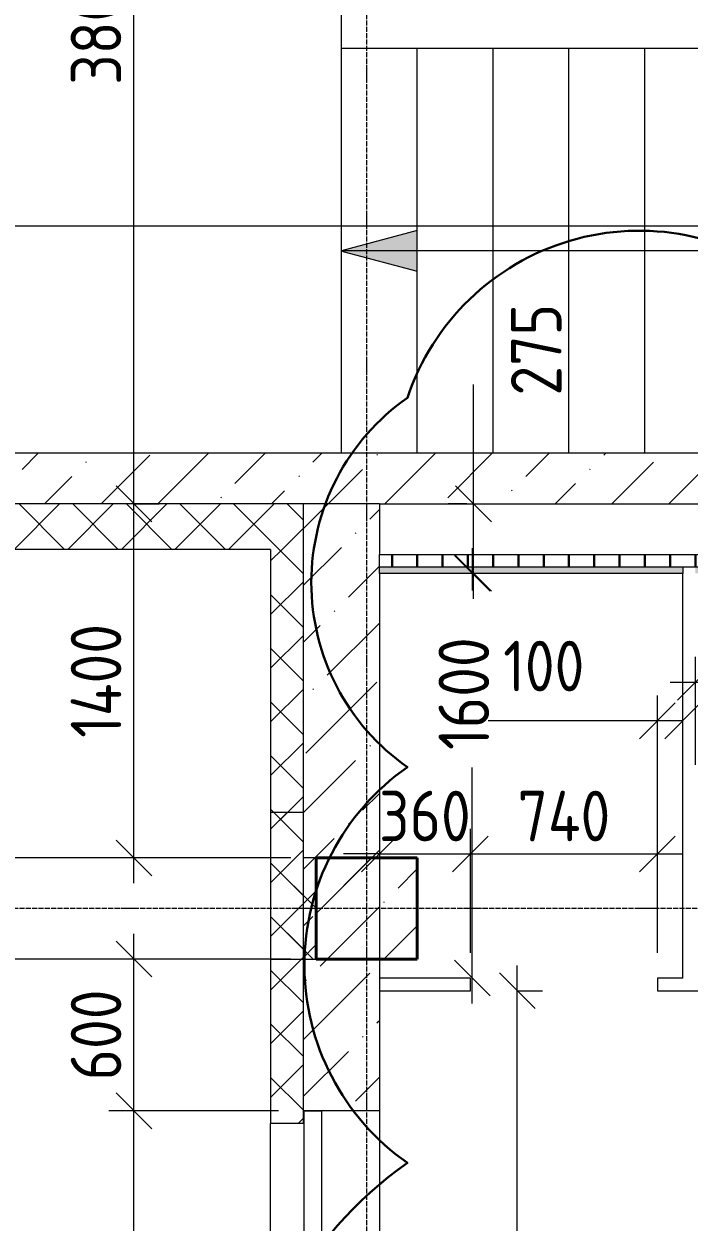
# Model space of a CAD drawing. Header units: millimetres. Extents: x -60946 to 138510, y -262288 to 24501.
# Drawn here: x -20946 to -18316, y -190463 to -185726 of the extents above; entities that cross this region are included whole.
import ezdxf

# ---------------------------------------------------------------- set-up
doc = ezdxf.new("R2010")
doc.units = ezdxf.units.MM
doc.linetypes.add('ADSK_Линия сетки', pattern=[25, 20, -2.5, 0, -2.5])
doc.layers.add('2)Тип-4', color=7, linetype='Continuous', lineweight=30, true_color=0x0080c0)
for name, color, linetype, lineweight in [('_ Окна', 7, 'Continuous', 18), ('Лестницы', 7, 'Continuous', 9), ('Несущие колонны', 7, 'Continuous', 18), ('Окна', 7, 'Continuous', 9), ('Оси', 7, 'Continuous', 9), ('Размеры', 7, 'Continuous', 9), ('Стены внутренние', 7, 'Continuous', 18), ('Стены наружные', 7, 'Continuous', 18), ('Стены штриховка', 7, 'Continuous', 9), ('Стрелки вверх', 7, 'Continuous', 18)]:
    doc.layers.add(name, color=color, linetype=linetype, lineweight=lineweight)
doc.styles.add('GOST Common_2', font='', dxfattribs={"width": 0.9, "height": 250})
doc.styles.add('GOST Common_3', font='', dxfattribs={"width": 0.9, "height": 200})
doc.styles.get('GOST Common_2').set_extended_font_data('GOST Common')
doc.styles.get('GOST Common_3').set_extended_font_data('GOST Common')
doc.dimstyles.new('ADSK_Основной_2_0', dxfattribs={"dimscale": 304.8, "dimtxt": 201.142999, "dimasz": 0.463911, "dimexe": 0.328084, "dimexo": 0.328084, "dimgap": 0.164042, "dimtad": 1, "dimdec": 3, "dimrnd": 0.001, "dimdsep": 46, "dimtxsty": 'GOST Common_3', "dimblk1": 'OBLIQUE', "dimblk2": 'OBLIQUE', "dimsah": 1, "dimcen": 0.09, "dimdle": 0.328084, "dimazin": 2, "dimtfac": 1, "dimtdec": 4, "dimtix": 1, "dimtmove": 0, "dimatfit": 3, "dimfxl": 1, "dimtvp": 1, "dimtolj": 1, "dimtzin": 0, "dimlwd": 20, "dimlwe": 20, "dimarcsym": 2})
doc.dimstyles.new('ADSK_Основной_2_0_1', dxfattribs={"dimscale": 304.8, "dimtxt": 201.142999, "dimasz": 0.463911, "dimexe": 0.328084, "dimexo": 0.328084, "dimgap": 0.164042, "dimtad": 1, "dimdec": 3, "dimrnd": 0.001, "dimdsep": 46, "dimtxsty": 'GOST Common_3', "dimblk1": 'OBLIQUE', "dimblk2": 'OBLIQUE', "dimsah": 1, "dimcen": 0.09, "dimdle": 0.328084, "dimazin": 2, "dimtfac": 1, "dimtdec": 4, "dimtix": 1, "dimtmove": 1, "dimatfit": 3, "dimfxl": 1, "dimtvp": 1, "dimtolj": 1, "dimtzin": 0, "dimlwd": 20, "dimlwe": 20, "dimarcsym": 2})
doc.dimstyles.new('ADSK_Основной_2_0_2', dxfattribs={"dimscale": 304.8, "dimtxt": 201.142999, "dimasz": 0.463911, "dimexe": 0.328084, "dimexo": 0.328084, "dimgap": 0.164042, "dimtad": 1, "dimdec": 3, "dimrnd": 0.001, "dimdsep": 46, "dimtxsty": 'GOST Common_3', "dimblk1": 'OBLIQUE', "dimblk2": 'OBLIQUE', "dimsah": 1, "dimcen": 0.09, "dimdle": 0.328084, "dimazin": 2, "dimtfac": 1, "dimtdec": 4, "dimtix": 1, "dimtmove": 0, "dimatfit": 3, "dimfxl": 1, "dimtvp": 1, "dimtolj": 1, "dimtzin": 0, "dimlwd": 20, "dimlwe": 20, "dimarcsym": 2})
doc.dimstyles.new('ADSK_Основной_2_0_3', dxfattribs={"dimscale": 304.8, "dimtxt": 201.142999, "dimasz": 0.463911, "dimexe": 0.328084, "dimexo": 0.328084, "dimgap": 0.164042, "dimtad": 1, "dimdec": 3, "dimrnd": 0.001, "dimdsep": 46, "dimtxsty": 'GOST Common_2', "dimblk1": 'OBLIQUE', "dimblk2": 'OBLIQUE', "dimsah": 1, "dimcen": 0.09, "dimdle": 0.328084, "dimazin": 2, "dimtfac": 1, "dimtdec": 4, "dimtix": 1, "dimtmove": 0, "dimatfit": 3, "dimfxl": 1, "dimtvp": 1, "dimtolj": 1, "dimtzin": 0, "dimlwd": 20, "dimlwe": 20, "dimarcsym": 2})
pattern_1 = [(45, (9.36, -198628.46), (84.1895, 308.696), [396.875, -79.375, 3.353, -76.022])]
pattern_2 = [(45, (9.36, -198628.46), (-106.066, 106.066), []), (135, (9.36, -198628.46), (-106.066, -106.066), [])]

# ---------------------------------------------------------------- blocks, each defined once
blk = doc.blocks.new('ADSK_КолоннаЖБ_Прямоугольная - 400x400 мм-1807142-Кладочный план 4-го этажа')
at = {"layer": 'Несущие колонны', "lineweight": 40}
for p, q in [((-200, 200), (200, 200)), ((-200, -200), (-200, 200)), ((200, 200), (200, -200)), ((200, -200), (-200, -200))]:
    blk.add_line(p, q, dxfattribs=at)
blk = doc.blocks.new('ОКНО L03 _2СТ_RS - ОК-5_1600х2000h-3556607-Кладочный план 4-го этажа')
at = {"layer": '_ Окна'}
for p, q in [((-838.1, -79), (761.9, -79)), ((-838.1, -149), (-838.1, -79)), ((-838.1, -79), (-803.1, -79)), ((-818.1, -79), (-38.1, -79)), ((-38.1, -79), (741.9, -79)), ((761.9, -79), (726.9, -79)), ((761.9, -149), (761.9, -79)), ((-838.1, -149), (761.9, -149)), ((-838.1, -149), (-833.1, -149)), ((-818.1, -149), (-38.1, -149)), ((-38.1, -149), (741.9, -149)), ((761.9, -149), (756.9, -149))]:
    blk.add_line(p, q, dxfattribs=at)
at = {"layer": 'Окна'}
blk.add_line((-888.1, 150), (811.9, 150), dxfattribs=at)
blk = doc.blocks.new('_Oblique')
at = {"color": 0, "linetype": 'ByBlock', "lineweight": -2}
blk.add_line((-0.5, -0.5), (0.5, 0.5), dxfattribs=at)
blk = doc.blocks.new('*D5730')
at = {"layer": 'Defpoints', "color": 0, "transparency": 16777216}
for p in [(-20511.3, -190023.5), (-19839.6, -190023.5), (-19839.6, -191623.5)]:
    blk.add_point(p, dxfattribs=at)
at = {"layer": 'Размеры', "color": 0, "lineweight": 20, "transparency": 16777216}
for p, q in [((-20511.3, -191723.5), (-20511.3, -189923.5)), ((-19939.6, -190023.5), (-20611.3, -190023.5)), ((-19939.6, -191623.5), (-20611.3, -191623.5))]:
    blk.add_line(p, q, dxfattribs=at)
at = {"layer": 'Размеры', "color": 0, "lineweight": 20, "transparency": 16777216, "xscale": 141.4, "yscale": 141.4, "zscale": 141.4}
for p, rotation in [((-20511.3, -190023.5), 90), ((-20511.3, -191623.5), 270)]:
    blk.add_blockref('_Oblique', p, dxfattribs=dict(at, rotation=rotation))
at = {"layer": 'Размеры', "color": 0, "lineweight": 9, "transparency": 16777216, "insert": (-20661.3, -190823.5), "char_height": 200, "width": 560.473, "attachment_point": 5, "rotation": 90, "style": 'GOST Common_3'}
blk.add_mtext('\\A1;1600', dxfattribs=at)
blk = doc.blocks.new('*D5731')
at = {"layer": 'Defpoints', "color": 0, "transparency": 16777216}
for p in [(-20511.3, -189423.5), (-19790.6, -189423.5), (-19839.6, -190023.5)]:
    blk.add_point(p, dxfattribs=at)
at = {"layer": 'Размеры', "color": 0, "lineweight": 20, "transparency": 16777216}
for p, q in [((-20511.3, -190123.5), (-20511.3, -189323.5)), ((-19890.6, -189423.5), (-20611.3, -189423.5)), ((-19939.6, -190023.5), (-20611.3, -190023.5))]:
    blk.add_line(p, q, dxfattribs=at)
at = {"layer": 'Размеры', "color": 0, "lineweight": 20, "transparency": 16777216, "xscale": 141.4, "yscale": 141.4, "zscale": 141.4}
for p, rotation in [((-20511.3, -189423.5), 90), ((-20511.3, -190023.5), 270)]:
    blk.add_blockref('_Oblique', p, dxfattribs=dict(at, rotation=rotation))
at = {"layer": 'Размеры', "color": 0, "lineweight": 9, "transparency": 16777216, "insert": (-20661.3, -189723.5), "char_height": 200, "width": 454.106, "attachment_point": 5, "rotation": 90, "style": 'GOST Common_3'}
blk.add_mtext('\\A1;600', dxfattribs=at)
blk = doc.blocks.new('*D5732')
at = {"layer": 'Defpoints', "color": 0, "transparency": 16777216}
for p in [(-21417.4, -189023.5), (-19790.6, -189023.5), (-19790.6, -189423.5)]:
    blk.add_point(p, dxfattribs=at)
at = {"layer": 'Размеры', "color": 0, "lineweight": 20, "transparency": 16777216}
for p, q in [((-21417.4, -189023.5), (-21417.4, -188710.5)), ((-19890.6, -189023.5), (-21517.4, -189023.5)), ((-21417.4, -189523.5), (-21417.4, -189023.5)), ((-19890.6, -189423.5), (-21517.4, -189423.5))]:
    blk.add_line(p, q, dxfattribs=at)
at = {"layer": 'Размеры', "color": 0, "lineweight": 20, "transparency": 16777216, "xscale": 141.4, "yscale": 141.4, "zscale": 141.4}
for p, rotation in [((-21417.4, -189023.5), 90), ((-21417.4, -189423.5), 270)]:
    blk.add_blockref('_Oblique', p, dxfattribs=dict(at, rotation=rotation))
at = {"layer": 'Размеры', "color": 0, "lineweight": 9, "transparency": 16777216, "insert": (-21269.3, -188764.4), "char_height": 200, "width": 474.561, "attachment_point": 1, "rotation": 90, "line_spacing_factor": 1.022761, "style": 'GOST Common_3'}
blk.add_mtext('\\A1;400', dxfattribs=at)
blk = doc.blocks.new('*D5733')
at = {"layer": 'Defpoints', "color": 0, "transparency": 16777216}
for p in [(-20611.3, -187623.5), (-20511.3, -187623.5), (-19790.6, -189023.5)]:
    blk.add_point(p, dxfattribs=at)
at = {"layer": 'Размеры', "color": 0, "lineweight": 20, "transparency": 16777216}
for p, q in [((-20511.3, -189123.5), (-20511.3, -187523.5)), ((-20511.3, -187623.5), (-20411.3, -187623.5)), ((-19890.6, -189023.5), (-20611.3, -189023.5))]:
    blk.add_line(p, q, dxfattribs=at)
at = {"layer": 'Размеры', "color": 0, "lineweight": 20, "transparency": 16777216, "xscale": 141.4, "yscale": 141.4, "zscale": 141.4}
for p, rotation in [((-20511.3, -187623.5), 90), ((-20511.3, -189023.5), 270)]:
    blk.add_blockref('_Oblique', p, dxfattribs=dict(at, rotation=rotation))
at = {"layer": 'Размеры', "color": 0, "lineweight": 9, "transparency": 16777216, "insert": (-20661.3, -188323.5), "char_height": 200, "width": 580.928, "attachment_point": 5, "rotation": 90, "style": 'GOST Common_3'}
blk.add_mtext('\\A1;1400', dxfattribs=at)
blk = doc.blocks.new('*D5734')
at = {"layer": 'Defpoints', "color": 0, "transparency": 16777216}
for p in [(-20611.3, -183823.5), (-20511.3, -183823.5), (-20611.3, -187623.5)]:
    blk.add_point(p, dxfattribs=at)
at = {"layer": 'Размеры', "color": 0, "lineweight": 20, "transparency": 16777216}
for p, q in [((-20511.3, -187723.5), (-20511.3, -183723.5)), ((-20511.3, -183823.5), (-20411.3, -183823.5)), ((-20511.3, -187623.5), (-20411.3, -187623.5))]:
    blk.add_line(p, q, dxfattribs=at)
at = {"layer": 'Размеры', "color": 0, "lineweight": 20, "transparency": 16777216, "xscale": 141.4, "yscale": 141.4, "zscale": 141.4}
for p, rotation in [((-20511.3, -183823.5), 90), ((-20511.3, -187623.5), 270)]:
    blk.add_blockref('_Oblique', p, dxfattribs=dict(at, rotation=rotation))
at = {"layer": 'Размеры', "color": 0, "lineweight": 9, "transparency": 16777216, "insert": (-20661.3, -185723.5), "char_height": 200, "width": 605.475, "attachment_point": 5, "rotation": 90, "style": 'GOST Common_3'}
blk.add_mtext('\\A1;3800', dxfattribs=at)
blk = doc.blocks.new('*D6371')
at = {"layer": 'Defpoints', "color": 0, "transparency": 16777216}
for p in [(-19540.6, -188907.8), (-19180.6, -189007.8), (-19180.6, -189498.5)]:
    blk.add_point(p, dxfattribs=at)
at = {"layer": 'Размеры', "color": 0, "lineweight": 20, "transparency": 16777216}
for p, q in [((-19180.6, -189398.5), (-19180.6, -188907.8)), ((-19540.6, -189007.8), (-19682, -189007.8)), ((-19540.6, -189007.8), (-19540.6, -189107.8)), ((-19540.6, -189007.8), (-19180.6, -189007.8)), ((-19180.6, -189007.8), (-19039.2, -189007.8))]:
    blk.add_line(p, q, dxfattribs=at)
at = {"layer": 'Размеры', "color": 0, "lineweight": 20, "transparency": 16777216, "xscale": 141.4, "yscale": 141.4, "zscale": 141.4}
blk.add_blockref('_Oblique', (-19540.6, -189007.8), dxfattribs=at)
at = {"layer": 'Размеры', "color": 0, "lineweight": 20, "transparency": 16777216, "xscale": 141.4, "yscale": 141.4, "zscale": 141.4, "rotation": 180}
blk.add_blockref('_Oblique', (-19180.6, -189007.8), dxfattribs=at)
at = {"layer": 'Размеры', "color": 0, "lineweight": 9, "transparency": 16777216, "insert": (-19360.6, -188857.8), "char_height": 200, "width": 454.106, "attachment_point": 5, "style": 'GOST Common_3'}
blk.add_mtext('\\A1;360', dxfattribs=at)
blk = doc.blocks.new('*D6372')
at = {"layer": 'Defpoints', "color": 0, "transparency": 16777216}
for p in [(-18440.6, -189007.8), (-19180.6, -189498.5), (-18440.6, -189498.5)]:
    blk.add_point(p, dxfattribs=at)
at = {"layer": 'Размеры', "color": 0, "lineweight": 20, "transparency": 16777216}
for p, q in [((-19180.6, -189398.5), (-19180.6, -188907.8)), ((-18440.6, -189398.5), (-18440.6, -188907.8)), ((-19280.6, -189007.8), (-18340.6, -189007.8))]:
    blk.add_line(p, q, dxfattribs=at)
at = {"layer": 'Размеры', "color": 0, "lineweight": 20, "transparency": 16777216, "xscale": 141.4, "yscale": 141.4, "zscale": 141.4, "rotation": 180}
blk.add_blockref('_Oblique', (-19180.6, -189007.8), dxfattribs=at)
at = {"layer": 'Размеры', "color": 0, "lineweight": 20, "transparency": 16777216, "xscale": 141.4, "yscale": 141.4, "zscale": 141.4}
blk.add_blockref('_Oblique', (-18440.6, -189007.8), dxfattribs=at)
at = {"layer": 'Размеры', "color": 0, "lineweight": 9, "transparency": 16777216, "insert": (-18810.6, -188857.8), "char_height": 200, "width": 474.561, "attachment_point": 5, "style": 'GOST Common_3'}
blk.add_mtext('\\A1;740', dxfattribs=at)
blk = doc.blocks.new('*D6373')
at = {"layer": 'Defpoints', "color": 0, "transparency": 16777216}
for p in [(-18340.6, -188481.4), (-18340.6, -188907.8), (-18440.6, -189498.5)]:
    blk.add_point(p, dxfattribs=at)
at = {"layer": 'Размеры', "color": 0, "lineweight": 20, "transparency": 16777216}
for p, q in [((-18440.6, -189398.5), (-18440.6, -188381.4)), ((-18340.6, -188807.8), (-18340.6, -188381.4)), ((-18440.6, -188481.4), (-19110.6, -188481.4)), ((-18340.6, -188481.4), (-18540.6, -188481.4))]:
    blk.add_line(p, q, dxfattribs=at)
at = {"layer": 'Размеры', "color": 0, "lineweight": 20, "transparency": 16777216, "xscale": 141.4, "yscale": 141.4, "zscale": 141.4, "rotation": 180}
blk.add_blockref('_Oblique', (-18440.6, -188481.4), dxfattribs=at)
at = {"layer": 'Размеры', "color": 0, "lineweight": 20, "transparency": 16777216, "xscale": 141.4, "yscale": 141.4, "zscale": 141.4}
blk.add_blockref('_Oblique', (-18340.6, -188481.4), dxfattribs=at)
at = {"layer": 'Размеры', "color": 0, "lineweight": 9, "transparency": 16777216, "insert": (-19050.9, -188164.8), "char_height": 200, "width": 409.104, "attachment_point": 1, "line_spacing_factor": 1.022761, "style": 'GOST Common_3'}
blk.add_mtext('\\A1;100', dxfattribs=at)
blk = doc.blocks.new('*D6374')
at = {"layer": 'Defpoints', "color": 0, "transparency": 16777216}
for p in [(-18030.6, -188328.9), (-18290.6, -188755.3), (-18030.6, -189498.5)]:
    blk.add_point(p, dxfattribs=at)
at = {"layer": 'Размеры', "color": 0, "lineweight": 20, "transparency": 16777216}
for p, q in [((-18290.6, -188655.3), (-18290.6, -188228.9)), ((-18030.6, -189398.5), (-18030.6, -188228.9)), ((-18390.6, -188328.9), (-18030.6, -188328.9)), ((-18030.6, -188328.9), (-17326.4, -188328.9))]:
    blk.add_line(p, q, dxfattribs=at)
at = {"layer": 'Размеры', "color": 0, "lineweight": 20, "transparency": 16777216, "xscale": 141.4, "yscale": 141.4, "zscale": 141.4, "rotation": 180}
blk.add_blockref('_Oblique', (-18290.6, -188328.9), dxfattribs=at)
at = {"layer": 'Размеры', "color": 0, "lineweight": 20, "transparency": 16777216, "xscale": 141.4, "yscale": 141.4, "zscale": 141.4}
blk.add_blockref('_Oblique', (-18030.6, -188328.9), dxfattribs=at)
at = {"layer": 'Размеры', "color": 0, "lineweight": 9, "transparency": 16777216, "insert": (-17834.9, -188012.2), "char_height": 200, "width": 454.106, "attachment_point": 1, "line_spacing_factor": 1.022761, "style": 'GOST Common_3'}
blk.add_mtext('\\A1;260', dxfattribs=at)
blk = doc.blocks.new('*D6377')
at = {"layer": 'Defpoints', "color": 0, "transparency": 16777216}
for p in [(-19173.2, -187898.5), (-19095.1, -187898.5), (-19095.1, -189498.5)]:
    blk.add_point(p, dxfattribs=at)
at = {"layer": 'Размеры', "color": 0, "lineweight": 20, "transparency": 16777216}
for p, q in [((-19173.2, -187798.5), (-19173.2, -187966.5)), ((-19195.1, -187898.5), (-19273.2, -187898.5)), ((-19173.2, -189598.5), (-19173.2, -188666.5)), ((-19195.1, -189498.5), (-19273.2, -189498.5))]:
    blk.add_line(p, q, dxfattribs=at)
at = {"layer": 'Размеры', "color": 0, "lineweight": 20, "transparency": 16777216, "xscale": 141.4, "yscale": 141.4, "zscale": 141.4}
for p, rotation in [((-19173.2, -187898.5), 90), ((-19173.2, -189498.5), 270)]:
    blk.add_blockref('_Oblique', p, dxfattribs=dict(at, rotation=rotation))
at = {"layer": 'Размеры', "color": 0, "lineweight": 9, "transparency": 16777216, "insert": (-19306.5, -188596.8), "char_height": 200, "width": 560.473, "attachment_point": 1, "rotation": 90, "line_spacing_factor": 1.022761, "style": 'GOST Common_3'}
blk.add_mtext('\\A1;1600', dxfattribs=at)
blk = doc.blocks.new('*D6378')
at = {"layer": 'Defpoints', "color": 0, "transparency": 16777216}
for p in [(-19168.2, -187623.5), (-19095.1, -187623.5), (-19095.1, -187898.5)]:
    blk.add_point(p, dxfattribs=at)
at = {"layer": 'Размеры', "color": 0, "lineweight": 20, "transparency": 16777216}
for p, q in [((-19168.2, -187623.5), (-19168.2, -187151.4)), ((-19195.1, -187623.5), (-19268.2, -187623.5)), ((-19168.2, -187998.5), (-19168.2, -187623.5)), ((-19195.1, -187898.5), (-19268.2, -187898.5))]:
    blk.add_line(p, q, dxfattribs=at)
at = {"layer": 'Размеры', "color": 0, "lineweight": 20, "transparency": 16777216, "xscale": 141.4, "yscale": 141.4, "zscale": 141.4}
for p, rotation in [((-19168.2, -187623.5), 90), ((-19168.2, -187898.5), 270)]:
    blk.add_blockref('_Oblique', p, dxfattribs=dict(at, rotation=rotation))
at = {"layer": 'Размеры', "color": 0, "lineweight": 9, "transparency": 16777216, "insert": (-19020.1, -187195.2), "char_height": 200, "width": 454.106, "attachment_point": 1, "rotation": 90, "line_spacing_factor": 1.022761, "style": 'GOST Common_3'}
blk.add_mtext('\\A1;275', dxfattribs=at)
blk = doc.blocks.new('*D6379')
at = {"layer": 'Defpoints', "color": 0, "transparency": 16777216}
for p in [(-19095.1, -189548.5), (-18995.2, -189548.5), (-19095.1, -192473.5)]:
    blk.add_point(p, dxfattribs=at)
at = {"layer": 'Размеры', "color": 0, "lineweight": 20, "transparency": 16777216}
for p, q in [((-18995.2, -192573.5), (-18995.2, -189448.5)), ((-18995.1, -189548.5), (-18895.2, -189548.5)), ((-18995.1, -192473.5), (-18895.2, -192473.5))]:
    blk.add_line(p, q, dxfattribs=at)
at = {"layer": 'Размеры', "color": 0, "lineweight": 20, "transparency": 16777216, "xscale": 141.4, "yscale": 141.4, "zscale": 141.4}
for p, rotation in [((-18995.2, -189548.5), 90), ((-18995.2, -192473.5), 270)]:
    blk.add_blockref('_Oblique', p, dxfattribs=dict(at, rotation=rotation))
at = {"layer": 'Размеры', "color": 0, "lineweight": 9, "transparency": 16777216, "insert": (-19145.2, -191011), "char_height": 200, "width": 605.475, "attachment_point": 5, "rotation": 90, "style": 'GOST Common_3'}
blk.add_mtext('\\A1;2925', dxfattribs=at)
blk = doc.blocks.new('*D6397')
at = {"layer": 'Defpoints', "color": 0, "transparency": 16777216}
for p in [(-21290.6, -186423.6), (-13515.6, -186523.6), (-13515.6, -186998.5)]:
    blk.add_point(p, dxfattribs=at)
at = {"layer": 'Размеры', "color": 0, "lineweight": 20, "transparency": 16777216}
for p, q in [((-13515.6, -186898.5), (-13515.6, -186423.6)), ((-21390.6, -186523.6), (-13415.6, -186523.6)), ((-21290.6, -186523.6), (-21290.6, -186623.6))]:
    blk.add_line(p, q, dxfattribs=at)
at = {"layer": 'Размеры', "color": 0, "lineweight": 20, "transparency": 16777216, "xscale": 141.4, "yscale": 141.4, "zscale": 141.4, "rotation": 180}
blk.add_blockref('_Oblique', (-21290.6, -186523.6), dxfattribs=at)
at = {"layer": 'Размеры', "color": 0, "lineweight": 20, "transparency": 16777216, "xscale": 141.4, "yscale": 141.4, "zscale": 141.4}
blk.add_blockref('_Oblique', (-13515.6, -186523.6), dxfattribs=at)
at = {"layer": 'Размеры', "color": 0, "lineweight": 9, "transparency": 16777216, "insert": (-17403.1, -186348.6), "char_height": 250, "width": 605.475, "attachment_point": 5, "style": 'GOST Common_2'}
blk.add_mtext('\\A1;7775', dxfattribs=at)

msp = doc.modelspace()

# ---------------------------------------------------------------- hatches: boundary and pattern name
at = {"layer": '2)Тип-4', "true_color": 0x0080c0, "transparency": 33554687}
h = msp.add_hatch(dxfattribs=at)
h.set_pattern_fill('FP_6', color=142, style=0, pattern_type=2)
h.set_pattern_definition([(90, (9.36, -198628.46), (-100, 6e-15), [])])
h.paths.add_polyline_path([(-18155.8748, -187873.4914), (-17090.6385, -187873.4914), (-17090.6385, -187823.4914), (-19540.6385, -187823.4914), (-19540.6385, -187873.4914), (-18290.6385, -187873.4914)])
h = msp.add_hatch(color=142, dxfattribs=at)
h.paths.add_polyline_path([(-18155.8748, -187898.4914), (-17090.6385, -187898.4914), (-17090.6385, -187873.4914), (-18290.6385, -187873.4914), (-18290.6385, -187898.4914)])
h.paths.add_polyline_path([(-18340.6385, -187898.4914), (-18340.6385, -187873.4914), (-19540.6385, -187873.4914), (-19540.6385, -187898.4914)])
at = {"layer": 'Несущие колонны', "lineweight": 9}
h = msp.add_hatch(dxfattribs=at)
h.set_pattern_fill('FP_1', color=256, style=0, pattern_type=2)
h.set_pattern_definition([(45, (9.36, -198628.46), (-224.5064, 224.5064), []), (45, (233.87, -198628.46), (-224.5064, 224.5064), [396.875, -79.375, 3.353, -76.022])])
h.paths.add_polyline_path([(-19790.6385, -189423.4914), (-19390.6385, -189423.4914), (-19390.6385, -189023.4914), (-19790.6385, -189023.4914)])
at = {"layer": 'Стены внутренние', "lineweight": 9}
h = msp.add_hatch(dxfattribs=at)
h.set_pattern_fill('FP_2', color=256, style=0, pattern_type=2)
h.set_pattern_definition(pattern_1)
h.paths.add_polyline_path([(-19790.6385, -205423.4914), (-19540.6385, -205423.4914), (-19540.6385, -202023.4914), (-19839.6385, -202023.4914), (-19840.6385, -205423.4914), (-19805.9578, -205423.4914)])
h.paths.add_polyline_path([(-19839.6385, -200473.4914), (-19839.6385, -200423.4914), (-19540.6385, -200423.4914), (-19540.6385, -198223.4914), (-19839.6385, -198223.4914), (-19840.6385, -200473.4914)])
h.paths.add_polyline_path([(-19840.6385, -196673.4914), (-19839.6385, -196673.4914), (-19839.6385, -196623.4914), (-19540.6385, -196623.4914), (-19540.6385, -194423.4914), (-19839.6385, -194423.4914), (-19840.6385, -195092.7203)])
h.paths.add_polyline_path([(-19840.6385, -192873.4914), (-19839.6385, -192873.4914), (-19839.6385, -192823.4914), (-19540.6385, -192823.4914), (-19540.6385, -191623.4914), (-19839.6385, -191623.4914), (-19840.6385, -191573.4914)])
h.paths.add_polyline_path([(-19839.6385, -190073.4914), (-19839.6385, -190023.4914), (-19540.6385, -190023.4914), (-19540.6385, -187623.4914), (-19840.6385, -187623.4914), (-19840.6385, -190073.4914)])
at = {"layer": 'Стены наружные', "lineweight": 9}
h = msp.add_hatch(dxfattribs=at)
h.set_pattern_fill('FP_2', color=256, style=0, pattern_type=2)
h.set_pattern_definition(pattern_1)
h.paths.add_polyline_path([(-21290.6385, -187623.4914), (-13090.6385, -187623.4914), (-13090.6385, -187423.4914), (-21290.6385, -187423.4914)])
h = msp.add_hatch(dxfattribs=at)
h.set_pattern_fill('FP_4', color=256, style=0, pattern_type=2)
h.set_pattern_definition(pattern_2)
h.paths.add_polyline_path([(-19840.6385, -187803.4914), (-19840.6385, -187623.4914), (-21670.6385, -187623.4914), (-21670.6385, -187803.4914), (-19970.6385, -187803.4914)])
h = msp.add_hatch(dxfattribs=at)
h.set_pattern_fill('FP_4', color=256, style=0, pattern_type=2)
h.set_pattern_definition(pattern_2)
h.paths.add_polyline_path([(-19840.6385, -205423.4914), (-19840.6385, -201973.4914), (-19970.6385, -201973.4914), (-19970.6385, -205423.4914)])
h.paths.add_polyline_path([(-19840.6385, -200473.4914), (-19840.6385, -198173.4914), (-19970.6385, -198173.4914), (-19970.6385, -200473.4914)])
h.paths.add_polyline_path([(-19970.6385, -196673.4914), (-19840.6385, -196673.4914), (-19840.6385, -194373.4914), (-19970.6385, -194373.4914), (-19970.6385, -195092.7203)])
h.paths.add_polyline_path([(-19970.6385, -192873.4914), (-19840.6385, -192873.4914), (-19840.6385, -191573.4914), (-19970.6385, -191573.4914)])
h.paths.add_polyline_path([(-19840.6385, -190073.4914), (-19840.6385, -187803.4914), (-19970.6385, -187803.4914), (-19970.6385, -190073.4914)])
h = msp.add_hatch(dxfattribs=at)
h.set_pattern_fill('FP_4', color=256, style=0, pattern_type=2)
h.set_pattern_definition(pattern_2)
h.paths.add_polyline_path([(-19840.6385, -189023.4914), (-19840.6385, -188843.4914), (-19970.6385, -188843.4914), (-19970.6385, -189023.4914)])
h = msp.add_hatch(dxfattribs=at)
h.set_pattern_fill('FP_4', color=256, style=0, pattern_type=2)
h.set_pattern_definition(pattern_2)
h.paths.add_polyline_path([(-19805.9578, -189423.4914), (-19790.6385, -189423.4914), (-19790.6385, -189023.4914), (-19970.6385, -189023.4914), (-19970.6385, -189423.4914)])
at = {"layer": 'Стрелки вверх'}
msp.add_hatch(color=256, dxfattribs=at).paths.add_polyline_path([(-19390.6385, -186703.8762), (-19390.6385, -186543.1067), (-19690.6385, -186623.4914), (-19679.9717, -186626.3496)])

# ---------------------------------------------------------------- linework, layer by layer
at = {"layer": '2)Тип-4', "color": 5}
msp.add_lwpolyline([(-19429.6347, -192764.5767, -0.52056705), (-19429.6347, -190229.4906, -0.52056705), (-19429.6347, -188664.4055, -0.52056705), (-19429.6347, -187203.9215, -0.52056705), (-17910.0608, -186753.5778, -0.52056705), (-15238.6374, -186753.5778, -0.52056705), (-12864.0527, -186753.5778, -0.52056705), (-12770.6622, -188161.3863, -0.52056705), (-12770.6622, -189987.0223, -0.52056705), (-12770.6622, -192694.4436, -0.52056705), (-14836.4927, -192764.5767, -0.52056705), (-17342.4494, -192764.5767, -0.52056705)], format="xyb", close=True, dxfattribs=at)
at = {"layer": 'Лестницы'}
for p, q in [((-19690.6385, -185823.4914), (-19690.6385, -185623.4914)), ((-19690.6385, -187423.4914), (-19690.6385, -185823.4914)), ((-19390.6385, -185823.4914), (-19690.6385, -185823.4914)), ((-19690.6385, -187423.4914), (-19690.6385, -185823.4914)), ((-19090.6385, -185823.4914), (-19390.6385, -185823.4914)), ((-19390.6385, -187423.4914), (-19390.6385, -185823.4914)), ((-19390.6385, -187423.4914), (-19390.6385, -185823.4914)), ((-18790.6385, -185823.4914), (-19090.6385, -185823.4914)), ((-19090.6385, -187423.4914), (-19090.6385, -185823.4914)), ((-19090.6385, -187423.4914), (-19090.6385, -185823.4914)), ((-18490.6385, -185823.4914), (-18790.6385, -185823.4914)), ((-18790.6385, -187423.4914), (-18790.6385, -185823.4914)), ((-18790.6385, -187423.4914), (-18790.6385, -185823.4914)), ((-18190.6385, -185823.4914), (-18490.6385, -185823.4914)), ((-18490.6385, -187423.4914), (-18490.6385, -185823.4914)), ((-18490.6385, -187423.4914), (-18490.6385, -185823.4914))]:
    msp.add_line(p, q, dxfattribs=at)
at = {"layer": 'Несущие колонны', "lineweight": 9}
for p, q in [((-19390.6385, -189023.4914), (-19790.6385, -189023.4914)), ((-19790.6385, -189023.4914), (-19790.6385, -189423.4914)), ((-19390.6385, -189423.4914), (-19390.6385, -189023.4914)), ((-19790.6385, -189423.4914), (-19390.6385, -189423.4914))]:
    msp.add_line(p, q, dxfattribs=at)
at = {"layer": 'Оси', "linetype": 'ADSK_Линия сетки', "lineweight": 5}
for p, q in [((-19590.6385, -209602.3427), (-19590.6385, -174127.5463)), ((62563.3938, -189223.4914), (-25230.7352, -189223.4914))]:
    msp.add_line(p, q, dxfattribs=at)
at = {"layer": 'Стены внутренние', "lineweight": 5}
for p, q in [((-19540.6385, -187623.4914), (-19540.6385, -187823.4914)), ((-19540.6385, -187823.4914), (-17090.6385, -187823.4914)), ((-19540.6385, -187898.4914), (-19540.6385, -189498.4914)), ((-18340.6385, -187898.4914), (-19540.6385, -187898.4914)), ((-18340.6385, -189498.4914), (-18340.6385, -187898.4914)), ((-19180.6385, -189498.4914), (-19540.6385, -189498.4914)), ((-19180.6385, -189548.4914), (-19180.6385, -189498.4914)), ((-18340.6385, -189498.4914), (-18440.6385, -189498.4914)), ((-18440.6385, -189498.4914), (-18440.6385, -189548.4914)), ((-19540.6385, -189548.4914), (-19540.6385, -190023.4914)), ((-19540.6385, -189548.4914), (-19180.6385, -189548.4914)), ((-18440.6385, -189548.4914), (-18030.6385, -189548.4914)), ((-19839.6385, -190073.4914), (-19839.6385, -190023.4914)), ((-19540.6385, -190023.4914), (-19839.6385, -190023.4914)), ((-19540.6385, -190023.4914), (-19540.6385, -191623.4914)), ((-19840.6385, -190073.4914), (-19839.6385, -190073.4914))]:
    msp.add_line(p, q, dxfattribs=at)
at = {"layer": 'Стены наружные', "lineweight": 9}
for p, q in [((-13515.6385, -187423.4914), (-21290.6385, -187423.4914)), ((-19540.6385, -187623.4914), (-17090.6385, -187623.4914)), ((-19970.6385, -187803.4914), (-21670.6385, -187803.4914)), ((-19970.6385, -187803.4914), (-19970.6385, -190073.4914)), ((-19970.6385, -188843.4914), (-19970.6385, -189423.4914)), ((-19840.6385, -188843.4914), (-19970.6385, -188843.4914)), ((-19790.6385, -189023.4914), (-19840.6385, -189023.4914)), ((-19790.6385, -189423.4914), (-19790.6385, -189023.4914)), ((-19970.6385, -189423.4914), (-19790.6385, -189423.4914)), ((-19970.6385, -191573.4914), (-19970.6385, -190073.4914)), ((-19840.6385, -190073.4914), (-19970.6385, -190073.4914))]:
    msp.add_line(p, q, dxfattribs=at)
at = {"layer": 'Стены штриховка', "lineweight": 9}
for p, q in [((-19540.6385, -187623.4914), (-21290.6385, -187623.4914)), ((-19840.6385, -190073.4914), (-19840.6385, -187623.4914)), ((-19540.6385, -187898.4914), (-19540.6385, -187823.4914)), ((-17090.6385, -187873.4914), (-19540.6385, -187873.4914)), ((-18340.6385, -187873.4914), (-18340.6385, -187898.4914)), ((-19540.6385, -189498.4914), (-19540.6385, -189548.4914))]:
    msp.add_line(p, q, dxfattribs=at)
at = {"layer": 'Стрелки вверх'}
for p, q in [((-19390.6385, -186543.1067), (-19690.6385, -186623.4914)), ((-19390.6385, -186703.8762), (-19390.6385, -186543.1067)), ((-19390.6385, -186623.4914), (-19690.6385, -186623.4914)), ((-19690.6385, -186623.4914), (-19679.9717, -186626.3496)), ((-19679.9717, -186626.3496), (-19390.6385, -186703.8762)), ((-19090.6385, -186623.4914), (-19390.6385, -186623.4914)), ((-18790.6385, -186623.4914), (-19090.6385, -186623.4914)), ((-18490.6385, -186623.4914), (-18790.6385, -186623.4914)), ((-18190.6385, -186623.4914), (-18490.6385, -186623.4914))]:
    msp.add_line(p, q, dxfattribs=at)

# ---------------------------------------------------------------- block references
at = {"layer": 'Несущие колонны', "lineweight": 40, "rotation": 89.9999999999999}
msp.add_blockref('ADSK_КолоннаЖБ_Прямоугольная - 400x400 мм-1807142-Кладочный план 4-го этажа', (-19590.6385, -189223.4914), dxfattribs=at)
at = {"layer": 'Окна', "lineweight": 9, "rotation": 269.9999999999997}
msp.add_blockref('ОКНО L03 _2СТ_RS - ОК-5_1600х2000h-3556607-Кладочный план 4-го этажа', (-19690.6385, -190861.5914), dxfattribs=at)

# ---------------------------------------------------------------- dimensions: what is measured, and where the dimension line sits
at = {"layer": 'Размеры', "lineweight": 9}
for base, p1, p2, dimstyle, override, picture, middle in [((-20511.2838, -183823.4914), (-20611.2687, -187623.4914), (-20611.2687, -183823.4914), 'ADSK_Основной_2_0_1', {"dimpost": '<>', "dimfxl": 3800}, '*D5734', (-20661.2838, -185723.4914)), ((-20511.2838, -187623.4914), (-19790.6385, -189023.4914), (-20611.2687, -187623.4914), 'ADSK_Основной_2_0_1', {"dimpost": '<>', "dimfxl": 1622.785869}, '*D5733', (-20661.2838, -188323.4914)), ((-20511.2838, -189423.4914), (-19839.6385, -190023.4914), (-19790.6385, -189423.4914), 'ADSK_Основной_2_0_1', {"dimpost": '<>', "dimfxl": 601.997508}, '*D5731', (-20661.2838, -189723.4914)), ((-18995.1548, -189548.4914), (-19095.1397, -192473.4914), (-19095.1397, -189548.4914), 'ADSK_Основной_2_0_2', {"dimpost": '<>', "dimfxl": 2925}, '*D6379', (-19145.1548, -191010.9914)), ((-20511.2838, -190023.4914), (-19839.6385, -191623.4914), (-19839.6385, -190023.4914), 'ADSK_Основной_2_0_1', {"dimpost": '<>', "dimfxl": 1600}, '*D5730', (-20661.2838, -190823.4914))]:
    dim = msp.add_linear_dim(base=base, p1=p1, p2=p2, angle=90, dimstyle=dimstyle, override=override, dxfattribs=at)
    dim.commit()
    dim.dimension.update_dxf_attribs({"geometry": picture, "text_midpoint": middle})
for base, p1, p2, dimstyle, override, picture, middle in [((-13515.6385, -186523.5965), (-21290.6385, -186423.6116), (-13515.6385, -186998.4914), 'ADSK_Основной_2_0_3', {"dimpost": '<>', "dimfxl": 7796.224201}, '*D6397', (-17403.1385, -186348.5965)), ((-19180.6385, -189007.7825), (-19540.6385, -188907.7976), (-19180.6385, -189498.4914), 'ADSK_Основной_2_0_2', {"dimpost": '<>', "dimfxl": 691.750774}, '*D6371', (-19360.6385, -188857.7825)), ((-18440.6385, -189007.7825), (-19180.6385, -189498.4914), (-18440.6385, -189498.4914), 'ADSK_Основной_2_0_2', {"dimpost": '<>', "dimfxl": 740}, '*D6372', (-18810.6385, -188857.7825))]:
    dim = msp.add_linear_dim(base=base, p1=p1, p2=p2, dimstyle=dimstyle, override=override, dxfattribs=at)
    dim.commit()
    dim.dimension.update_dxf_attribs({"geometry": picture, "text_midpoint": middle})
for base, p1, p2, override, picture, middle in [((-19168.1834, -187623.4914), (-19095.1397, -187898.4914), (-19095.1397, -187623.4914), {"dimpost": '<>', "dimfxl": 275}, '*D6378', (-18886.7549, -187151.4339)), ((-19173.1871, -187898.4914), (-19095.1397, -189498.4914), (-19095.1397, -187898.4914), {"dimpost": '<>', "dimfxl": 1600}, '*D6377', (-19173.1871, -188316.5396)), ((-21417.4431, -189023.4914), (-19790.6385, -189423.4914), (-19790.6385, -189023.4914), {"dimpost": '<>', "dimfxl": 400}, '*D5732', (-21136.0145, -188710.4919))]:
    dim = msp.add_linear_dim(base=base, p1=p1, p2=p2, angle=90, dimstyle='ADSK_Основной_2_0', override=override, dxfattribs=at)
    dim.commit()
    dim.dimension.update_dxf_attribs({"geometry": picture, "text_midpoint": middle, "dimtype": 160, "text_rotation": 90})
for base, p1, p2, override, picture, middle in [((-18030.6385, -188328.902), (-18290.6385, -188755.2662), (-18030.6385, -189498.4914), {"dimpost": '<>', "dimfxl": 787.390483}, '*D6374', (-17607.8099, -188328.902)), ((-18340.6385, -188481.4335), (-18440.6385, -189498.4914), (-18340.6385, -188907.7976), {"dimpost": '<>', "dimfxl": 599.098601}, '*D6373', (-18846.3242, -188481.4335))]:
    dim = msp.add_linear_dim(base=base, p1=p1, p2=p2, dimstyle='ADSK_Основной_2_0', override=override, dxfattribs=at)
    dim.commit()
    dim.dimension.update_dxf_attribs({"geometry": picture, "text_midpoint": middle, "dimtype": 160})

doc.saveas('drawing.dxf')
